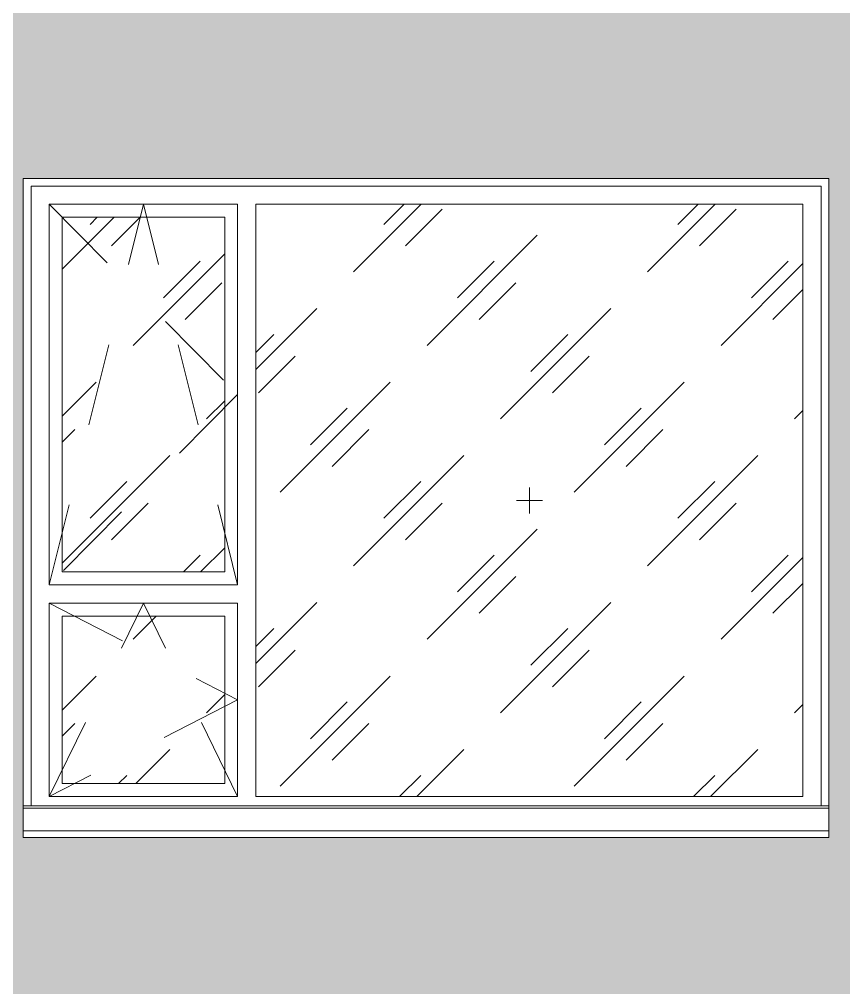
# Model space of a CAD drawing. Header units: millimetres. Extents: x 3914 to 319671, y -18248 to 19136.
# Drawn here: x 278270 to 281442, y 4384 to 8112 of the extents above; entities that cross this region are included whole.
import ezdxf

# ---------------------------------------------------------------- set-up
doc = ezdxf.new("R2010")
doc.units = ezdxf.units.MM
doc.linetypes.add('Штрих', pattern=[635, 317.5, -317.5])
for name, color, linetype, lineweight in [('A-GLAZ', 7, 'Continuous', 9), ('A-GLAZ-1', 7, 'Continuous', 5), ('A-GLAZ-2', 7, 'Штрих', 5), ('A-WALL', 7, 'Continuous', 5), ('A-WALL-PATT', 7, 'Continuous', 5)]:
    doc.layers.add(name, color=color, linetype=linetype, lineweight=lineweight)
pattern_1 = [(45, (-39007.8, 1300), (-282.843, 282.843), [200, -600]), (45, (-39207.8, 1200), (-282.843, 282.843), [600, -200]), (45, (-38807.8, 1100), (-282.843, 282.843), [200, -600])]

# ---------------------------------------------------------------- blocks, each defined once
blk = doc.blocks.new('Окно_СКБ_2Ст_БезПР - ОК-10__3100х2500_h_ ДУ-37148137-АР2_ТР1_Фасад ___-1')
at = {"layer": 'A-GLAZ-1'}
h = blk.add_hatch(dxfattribs=at)
h.set_pattern_fill('FP_116', color=256, style=0, pattern_type=2)
h.set_pattern_definition(pattern_1)
h.paths.add_polyline_path([(-34640.5, 5120), (-34640.5, 7400), (-36745.5, 7400), (-36745.5, 5120), (-34995.7, 5120)], flags=0)
h = blk.add_hatch(dxfattribs=at)
h.set_pattern_fill('FP_116', color=256, style=0, pattern_type=2)
h.set_pattern_definition(pattern_1)
h.paths.add_polyline_path([(-37294.1, 5985), (-36865.5, 5985), (-36865.5, 7350), (-37490.5, 7350), (-37490.5, 5985)], flags=0)
h = blk.add_hatch(dxfattribs=at)
h.set_pattern_fill('FP_116', color=256, style=0, pattern_type=2)
h.set_pattern_definition(pattern_1)
h.paths.add_polyline_path([(-36911, 5170), (-36865.5, 5170), (-36865.5, 5815), (-37490.5, 5815), (-37490.5, 5170), (-37294.1, 5170)], flags=0)
for p, q in [((-37640.5, 7500), (-37640.5, 5002.5)), ((-34540.5, 7500), (-37640.5, 7500)), ((-34540.5, 5002.5), (-34540.5, 7500)), ((-37610.5, 5085), (-37610.5, 7470)), ((-37610.5, 7470), (-34570.5, 7470)), ((-34570.5, 7470), (-34570.5, 5085)), ((-37540.5, 7400), (-37540.5, 5935)), ((-37540.5, 7400), (-36815.5, 7400)), ((-36815.5, 7400), (-36815.5, 5935)), ((-36745.5, 5120), (-36745.5, 7400)), ((-36745.5, 7400), (-34640.5, 7400)), ((-34640.5, 5120), (-34640.5, 7400)), ((-37490.5, 7350), (-37490.5, 5985)), ((-37490.5, 7350), (-36865.5, 7350)), ((-36865.5, 5985), (-36865.5, 7350)), ((-35693, 6310), (-35693, 6210)), ((-35643, 6260), (-35743, 6260)), ((-37490.5, 5985), (-36865.5, 5985)), ((-36815.5, 5935), (-37540.5, 5935)), ((-37540.5, 5865), (-37540.5, 5120)), ((-37540.5, 5865), (-36815.5, 5865)), ((-36815.5, 5865), (-36815.5, 5120)), ((-37490.5, 5815), (-37490.5, 5170)), ((-37490.5, 5815), (-36865.5, 5815)), ((-36865.5, 5170), (-36865.5, 5815)), ((-37490.5, 5170), (-36865.5, 5170)), ((-37540.5, 5120), (-36815.5, 5120)), ((-36745.5, 5120), (-34640.5, 5120))]:
    blk.add_line(p, q, dxfattribs=at)
at = {"layer": 'A-GLAZ-2'}
for p, q in [((-37540.5, 5935), (-37178, 7400)), ((-37540.5, 7400), (-36815.5, 6667.5)), ((-36815.5, 5935), (-37178, 7400)), ((-36815.5, 6667.5), (-37540.5, 5935)), ((-37540.5, 5120), (-37178, 5865)), ((-37540.5, 5865), (-36815.5, 5492.5)), ((-36815.5, 5120), (-37178, 5865)), ((-36815.5, 5492.5), (-37540.5, 5120))]:
    blk.add_line(p, q, dxfattribs=at)
blk = doc.blocks.new('WNW_Отлив - Отлив_металлический-33822956-АР2_ТР1_Фасад ___-1')
at = {"layer": 'A-GLAZ-1'}
for p, q in [((-77249.8, 9285), (-80349.8, 9285)), ((-77249.8, 9275), (-80349.8, 9275)), ((-80349.8, 9188), (-80349.8, 9202.5)), ((-80349.8, 9163), (-80349.8, 9188)), ((-80349.8, 9188), (-77249.8, 9188)), ((-77249.8, 9202.5), (-77249.8, 9188)), ((-77249.8, 9188), (-77249.8, 9163)), ((-77249.8, 9163), (-80349.8, 9163))]:
    blk.add_line(p, q, dxfattribs=at)

msp = doc.modelspace()

# ---------------------------------------------------------------- hatches: boundary and pattern name
at = {"layer": 'A-WALL-PATT'}
h = msp.add_hatch(dxfattribs=at)
h.set_pattern_fill('FP_127', color=256, style=0, pattern_type=2)
h.set_pattern_definition([(180, (282386.86, 4215.69), (-2e-14, -154), [125, -137]), (90, (282386.86, 4150.7), (-262, 2e-14), [65, -89]), (180, (282386.86, 4150.69), (-2e-14, -154), [125, -137]), (90, (282398.86, 4150.7), (-262, 2e-14), [65, -89]), (180, (282523.86, 4150.69), (-2e-14, -154), [125, -137]), (180, (282523.86, 4215.69), (-2e-14, -154), [125, -137]), (90, (282267.86, 4227.7), (-262, 2e-14), [65, -89]), (90, (282517.86, 4227.7), (-262, 2e-14), [65, -89]), (0, (282267.86, 4227.69), (0, -154), [250, -12]), (0, (282267.86, 4292.69), (0, -154), [250, -12])])
h.paths.add_polyline_path([(274015.9, 4200), (282065.9, 4200), (282065.9, 4230.5), (282035.9, 4230.5), (282035.9, 4307.5), (282065.9, 4307.5), (282065.9, 4384.5), (282035.9, 4384.5), (282035.9, 4461.5), (282065.9, 4461.5), (282065.9, 4538.5), (282035.9, 4538.5), (282035.9, 4615.5), (282065.9, 4615.5), (282065.9, 4692.5), (282035.9, 4692.5), (282035.9, 4769.5), (282065.9, 4769.5), (282065.9, 4846.5), (282035.9, 4846.5), (282035.9, 4923.5), (282065.9, 4923.5), (282065.9, 5000.5), (282035.9, 5000.5), (282035.9, 5077.5), (282065.9, 5077.5), (282065.9, 5154.5), (282035.9, 5154.5), (282035.9, 5231.5), (282065.9, 5231.5), (282065.9, 5308.5), (282035.9, 5308.5), (282035.9, 5385.5), (282065.9, 5385.5), (282065.9, 5462.5), (282035.9, 5462.5), (282035.9, 5539.5), (282065.9, 5539.5), (282065.9, 5616.5), (282035.9, 5616.5), (282035.9, 5693.5), (282065.9, 5693.5), (282065.9, 5770.5), (282035.9, 5770.5), (282035.9, 5847.5), (282065.9, 5847.5), (282065.9, 5924.5), (282035.9, 5924.5), (282035.9, 6001.5), (282065.9, 6001.5), (282065.9, 6078.5), (282035.9, 6078.5), (282035.9, 6155.5), (282065.9, 6155.5), (282065.9, 6231.7), (282035.9, 6232.5), (282035.9, 6309.5), (282065.9, 6309.5), (282065.9, 6386.5), (282035.9, 6386.5), (282035.9, 6463.5), (282065.9, 6463.5), (282065.9, 6540.5), (282035.9, 6540.5), (282035.9, 6617.5), (282065.9, 6617.5), (282065.9, 6694.5), (282035.9, 6694.5), (282035.9, 6771.5), (282065.9, 6771.5), (282065.9, 6848.5), (282035.9, 6848.5), (282035.9, 6925.5), (282065.9, 6925.5), (282065.9, 7002.5), (282035.9, 7002.5), (282035.9, 7079.5), (282065.9, 7079.5), (282065.9, 7156.5), (282035.9, 7156.5), (282035.9, 7233.5), (282065.9, 7233.5), (282065.9, 7310.5), (282035.9, 7310.5), (282035.9, 7387.5), (282065.9, 7387.5), (282065.9, 9979), (274015.9, 9979), (274015.9, 4212.7)], flags=0)
h.paths.add_polyline_path([(279398, 4963), (278285.4, 4964), (278285.4, 7500), (281385.4, 7500), (281385.4, 4963), (280930.2, 4963)], flags=0)
h.paths.add_polyline_path([(274215.9, 4963), (274215.9, 7500), (277042.9, 7500), (277042.9, 5000), (277020.2, 5000), (277020.2, 4997.7), (276943.2, 4997.7), (276943.2, 5000), (276866.2, 5000), (276866.2, 4997.7), (276789.2, 4997.7), (276789.2, 5000), (276712.2, 5000), (276712.2, 4997.7), (276635.2, 4997.7), (276635.2, 5000), (276558.2, 5000), (276558.2, 4997.7), (276481.2, 4997.7), (276481.2, 5000), (276404.2, 5000), (276404.2, 4997.7), (276327.2, 4997.7), (276327.2, 5000), (276250.2, 5000), (276250.2, 4997.7), (276173.2, 4997.7), (276173.2, 5000), (276115.9, 5000), (276115.9, 4963), (274525.4, 4963)], flags=0)

# ---------------------------------------------------------------- linework, layer by layer
at = {"layer": 'A-WALL'}
for p, q in [((278285.4, 5002.5), (278285.4, 7500)), ((278285.4, 7500), (281385.4, 7500)), ((281385.4, 7500), (281385.4, 5002.5))]:
    msp.add_line(p, q, dxfattribs=at)

# ---------------------------------------------------------------- block references
at = {"layer": 'A-GLAZ'}
for name, p in [('Окно_СКБ_2Ст_БезПР - ОК-10__3100х2500_h_ ДУ-37148137-АР2_ТР1_Фасад ___-1', (315925.9, 0)), ('WNW_Отлив - Отлив_металлический-33822956-АР2_ТР1_Фасад ___-1', (358635.2, -4200))]:
    msp.add_blockref(name, p, dxfattribs=at)

doc.saveas('drawing.dxf')
